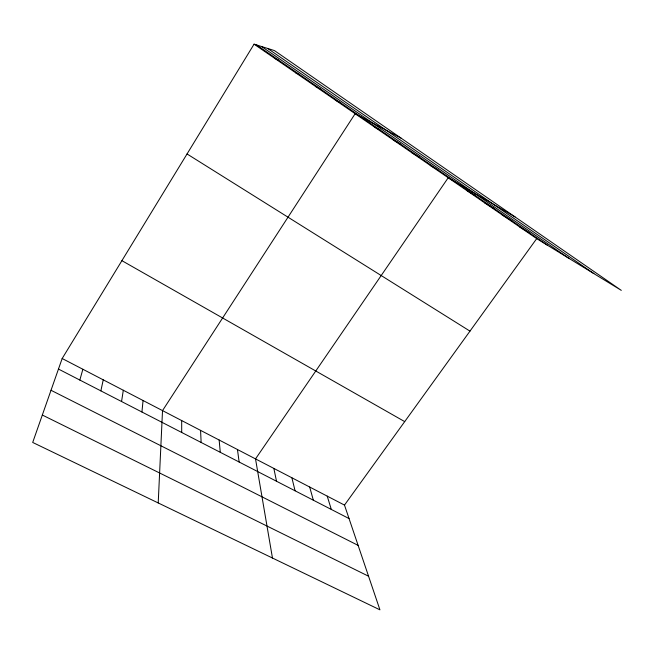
<?xml version="1.0" encoding="UTF-8"?>
<svg xmlns="http://www.w3.org/2000/svg" width="654" height="654" viewBox="0 0 654 654"><rect width="100%" height="100%" fill="white"/><g stroke="black" fill="none" stroke-linecap="round" stroke-linejoin="round"><path stroke-width="0.98" d="M158.211 502.959L162.519 410.614L355.147 113.714L401 138.076M141.926 412.004L143.062 400.518M121.554 401.523L123.312 390.258M100.863 390.879L103.242 379.843M79.837 380.056L82.87 369.265M62.171 358.515L32.7 442.447L379.933 609.839L344.486 505.092L62.171 358.515L254.071 44.161L274.427 50.579L621.3 290.368L536.689 238.645L254.071 44.161M344.486 505.092L536.689 238.645M274.982 58.549L278.171 59.816M295.526 72.692L299.385 74.425M315.735 86.598L320.231 88.78M42.33 415.037L368.554 576.223M51.02 390.283L358.122 545.387M335.608 100.266L340.718 102.882M58.468 369.06L349.04 518.565M374.366 126.941L380.653 130.383M393.283 139.956L400.117 143.782M411.889 152.758L419.255 156.96M121.906 260.668L404.703 421.609M430.193 165.364L438.082 169.926M515.041 216.907L448.211 177.757L255.518 458.904L272.465 558.034M466.482 190.33L475.368 195.595M484.459 202.699L493.827 208.307M502.141 214.872L511.976 220.807M519.554 226.856L529.838 233.102M187.044 153.96L469.973 331.137M261.665 46.557L568.89 258.33M256.581 44.954L547.406 245.193M267.674 48.453L593.832 273.576M327.213 496.124L331.316 509.441M309.685 487.026L313.331 500.187M291.897 477.788L295.068 490.794M273.846 468.419L276.519 481.246M237.467 449.527L239.127 462.01M219.147 440.019L220.275 452.315M200.557 430.365L201.146 442.472M181.681 420.563L181.706 432.474"/></g></svg>
